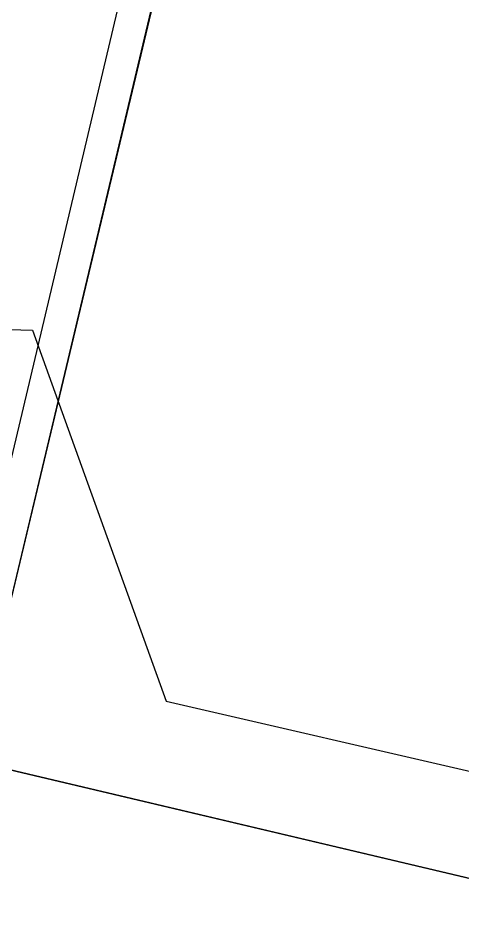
# Model space of a CAD drawing. Header units: feet. Extents: x -84 to 198, y -22 to 181.
# Drawn here: x 130.095 to 130.627, y 110.22 to 111.307 of the extents above; entities that cross this region are included whole.
import ezdxf

# ---------------------------------------------------------------- set-up
doc = ezdxf.new("R2010")
doc.units = ezdxf.units.FT
for name, color, linetype in [('A-AREA-UNIDAD', 30, 'CONTINUOUS'), ('A-LINEA', 7, 'CONTINUOUS'), ('A-MURO-CONCRETO', 8, 'CONTINUOUS')]:
    doc.layers.add(name, color=color, linetype=linetype)

msp = doc.modelspace()

# ---------------------------------------------------------------- linework, layer by layer
at = {"layer": 'A-AREA-UNIDAD'}
msp.add_lwpolyline([(114.608, 113.4933), (121.76, 111.8044), (122, 112.4089), (123.072, 112.4089), (129.04, 110.9689), (130.112, 110.9333), (130.272, 110.4889), (135.808, 109.2089)], dxfattribs=at)
at = {"layer": 'A-LINEA'}
for p, q in [((133.8267, 126.3511), (130.04, 110.4178)), ((130.08, 110.7511), (131.7467, 117.8044))]:
    msp.add_line(p, q, dxfattribs=at)
for points in [[(124.3067, 145.1111), (120.72, 129.9644), (124.28, 129.1244), (124.16, 128.6311), (133.8267, 126.3511), (130.9867, 114.3778), (130.3867, 111.8711), (130.04, 110.4178), (135.96, 109.0178)], [(121.4533, 109.3644), (122.1467, 112.2844), (135.96, 109.0178), (135.2667, 106.0978), (121.4533, 109.3644)]]:
    msp.add_lwpolyline(points, dxfattribs=at)
at = {"layer": 'A-MURO-CONCRETO'}
msp.add_lwpolyline([(122.1467, 112.2844), (134.4933, 109.3644), (121.4533, 109.3644), (122.1467, 112.2844), (122.1467, 112.2844)], dxfattribs=at)

doc.saveas('drawing.dxf')
